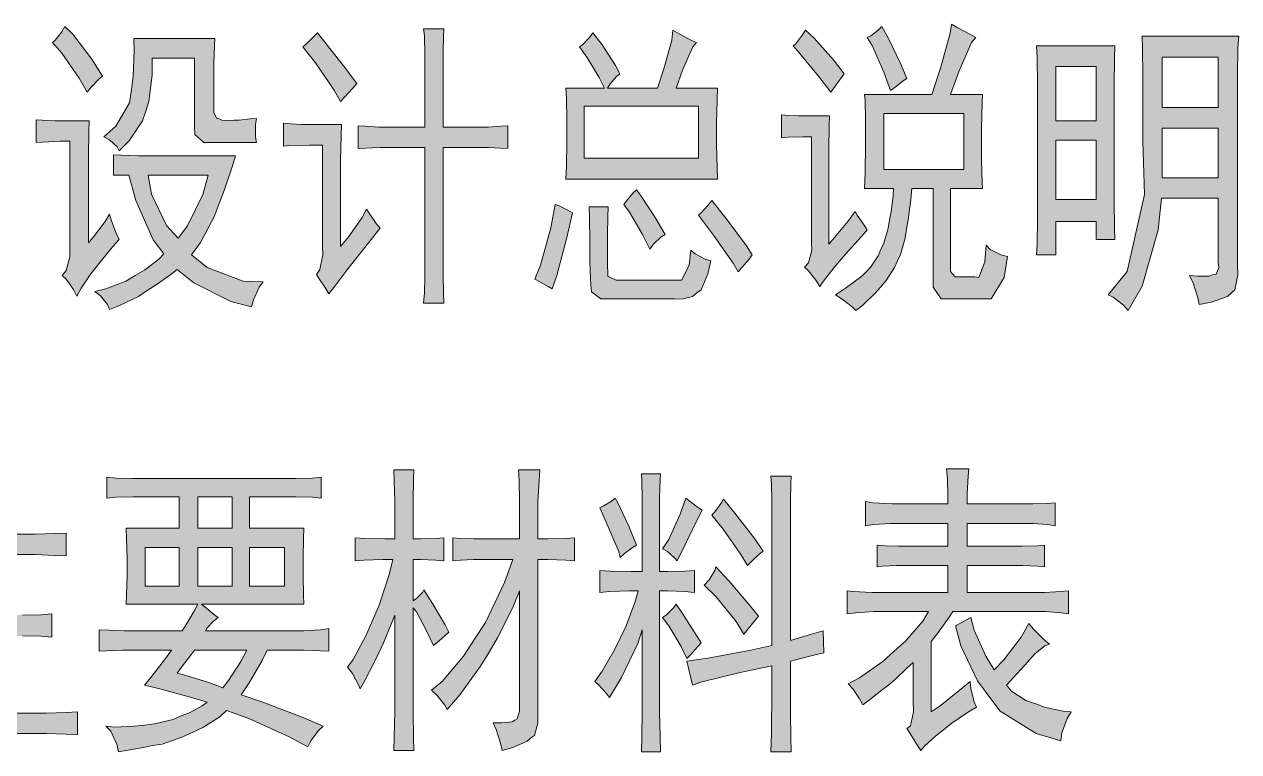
# Model space of a CAD drawing. Header units: millimetres. Extents: x 0 to 586, y 0 to 414.
# Drawn here: x 559.43 to 570.56, y 25.58 to 32.25 of the extents above; entities that cross this region are included whole.
import ezdxf

# ---------------------------------------------------------------- set-up
doc = ezdxf.new("R2010")
doc.units = ezdxf.units.MM

msp = doc.modelspace()

# ---------------------------------------------------------------- hatches: boundary and pattern name
h = msp.add_hatch(color=0)
h.dxf.hatch_style = 2
h.paths.add_polyline_path([(559.798361, 32.22625), (559.872444, 32.155694), (560.045306, 31.926389), (560.144083, 31.771167), (560.108806, 31.742944), (560.03825, 31.672389), (560.002972, 31.626528), (559.928889, 31.753528), (559.770139, 31.982833), (559.685472, 32.081611), (559.710167, 32.102778), (559.770139, 32.176861)])
h = msp.add_hatch(color=0)
h.dxf.hatch_style = 2
h.paths.add_polyline_path([(563.096833, 31.3055), (563.096833, 31.859361), (563.096833, 31.97225), (563.093306, 32.141583), (563.08625, 32.205083), (563.273222, 32.205083), (563.269694, 32.131), (563.266167, 32.004), (563.266167, 31.947556), (563.266167, 31.3055), (563.629528, 31.3055), (563.682444, 31.3055), (563.795333, 31.312556), (563.858833, 31.316083), (563.858833, 31.107944), (563.791806, 31.111472), (563.682444, 31.118528), (563.636583, 31.118528), (563.266167, 31.118528), (563.266167, 30.010806), (563.266167, 29.943778), (563.269694, 29.785028), (563.273222, 29.689778), (563.08625, 29.689778), (563.093306, 29.785028), (563.096833, 29.94025), (563.096833, 30.000222), (563.096833, 31.118528), (562.751111, 31.118528), (562.684083, 31.118528), (562.550028, 31.111472), (562.486528, 31.107944), (562.486528, 31.316083), (562.550028, 31.312556), (562.677028, 31.3055), (562.733472, 31.3055)])
h = msp.add_hatch(color=0)
h.paths.add_polyline_path([(565.587444, 32.081611), (565.555694, 32.039278), (565.460444, 31.827611), (565.400472, 31.661806), (565.781472, 31.661806), (565.777944, 31.555972), (565.770889, 31.344306), (565.770889, 31.238472), (565.770889, 31.139694), (565.777944, 30.935083), (565.781472, 30.82925), (564.391528, 30.82925), (564.395056, 30.945667), (564.398583, 31.164389), (564.398583, 31.263167), (564.398583, 31.369), (564.395056, 31.566556), (564.391528, 31.661806), (564.744306, 31.661806), (564.694917, 31.760583), (564.582028, 31.947556), (564.515, 32.039278), (564.543222, 32.060444), (564.606722, 32.127472), (564.638472, 32.169806), (564.723139, 32.060444), (564.846611, 31.869944), (564.885417, 31.792333), (564.853667, 31.767639), (564.797222, 31.700611), (564.772528, 31.661806), (565.231139, 31.661806), (565.287583, 31.838194), (565.361667, 32.102778), (565.37225, 32.1945), (565.43575, 32.155694), (565.541583, 32.09925)])
h.paths.add_polyline_path([(565.605083, 31.01975), (565.605083, 31.496), (564.557333, 31.496), (564.557333, 31.01975)])
h = msp.add_hatch(color=0)
h.dxf.hatch_style = 2
h.paths.add_polyline_path([(566.585806, 32.1945), (566.666944, 32.120417), (566.843333, 31.922861), (566.942111, 31.792333), (566.928, 31.778222), (566.868028, 31.693556), (566.818639, 31.626528), (566.70575, 31.771167), (566.532889, 31.982833), (566.472917, 32.049861), (566.494083, 32.063972), (566.550528, 32.138056)])
h = msp.add_hatch(color=0)
h.paths.add_polyline_path([(568.148611, 32.127472), (568.109806, 32.081611), (567.996917, 31.820556), (567.915778, 31.605361), (568.208583, 31.605361), (568.205056, 31.52775), (568.201528, 31.301972), (568.201528, 31.150278), (568.201528, 31.002111), (568.205056, 30.7975), (568.208583, 30.741056), (567.915778, 30.741056), (567.915778, 30.031972), (567.915778, 29.982583), (567.958111, 29.933194), (567.996917, 29.933194), (568.138028, 29.933194), (568.176833, 29.926139), (568.22975, 30.070778), (568.243861, 30.222472), (568.279139, 30.183667), (568.377917, 30.134278), (568.437889, 30.120167), (568.409667, 29.926139), (568.289722, 29.732111), (568.201528, 29.732111), (567.908722, 29.732111), (567.831111, 29.732111), (567.757028, 29.837944), (567.757028, 29.943778), (567.757028, 30.741056), (567.563, 30.741056), (567.552417, 30.642278), (567.527722, 30.455306), (567.513611, 30.370639), (567.4995, 30.285972), (567.457167, 30.137806), (567.428944, 30.077833), (567.40425, 30.017861), (567.326639, 29.897917), (567.273722, 29.837944), (567.224333, 29.7815), (567.111444, 29.672139), (567.047944, 29.62275), (567.016194, 29.658028), (566.924472, 29.728583), (566.860972, 29.767389), (566.963278, 29.834417), (567.104389, 29.94025), (567.146722, 29.982583), (567.185528, 30.024917), (567.252556, 30.123694), (567.27725, 30.183667), (567.305472, 30.240111), (567.344278, 30.377694), (567.358389, 30.455306), (567.3725, 30.532917), (567.390139, 30.674028), (567.393667, 30.741056), (567.129083, 30.741056), (567.132611, 30.885694), (567.136139, 31.14675), (567.136139, 31.263167), (567.136139, 31.379583), (567.132611, 31.548917), (567.129083, 31.605361), (567.746444, 31.605361), (567.824056, 31.84525), (567.91225, 32.166278), (567.926361, 32.247417), (567.982806, 32.215667), (568.092167, 32.155694)])
h.paths.add_polyline_path([(568.03925, 30.917444), (568.03925, 31.428972), (567.305472, 31.428972), (567.305472, 30.917444)])
h = msp.add_hatch(color=0)
h.dxf.hatch_style = 2
h.paths.add_polyline_path([(567.287833, 32.22625), (567.347806, 32.116889), (567.464222, 31.877), (567.517139, 31.75), (567.481861, 31.728833), (567.407778, 31.672389), (567.365444, 31.640639), (567.305472, 31.809972), (567.199639, 32.053389), (567.153778, 32.127472), (567.185528, 32.141583), (567.252556, 32.1945)])
h = msp.add_hatch(color=0)
h.dxf.hatch_style = 2
h.paths.add_polyline_path([(561.145972, 31.164389), (561.071889, 31.164389), (560.99075, 31.238472), (560.987222, 31.316083), (560.987222, 31.936972), (560.599167, 31.936972), (560.599167, 31.78175), (560.567417, 31.538333), (560.539194, 31.450139), (560.510972, 31.361944), (560.3875, 31.1785), (560.295778, 31.086778), (560.278139, 31.125583), (560.207583, 31.189083), (560.154667, 31.217306), (560.264028, 31.312556), (560.391028, 31.52775), (560.408667, 31.651222), (560.422778, 31.771167), (560.433361, 32.004), (560.429833, 32.116889), (561.174194, 32.116889), (561.170667, 32.049861), (561.163611, 31.884056), (561.163611, 31.78175), (561.163611, 31.485417), (561.163611, 31.439556), (561.188306, 31.386639), (561.213, 31.379583), (561.237694, 31.369), (561.304722, 31.365472), (561.350583, 31.369), (561.396444, 31.369), (561.495222, 31.379583), (561.555194, 31.383111), (561.544611, 31.330194), (561.544611, 31.217306), (561.555194, 31.164389)])
h = msp.add_hatch(color=0)
h.dxf.hatch_style = 2
h.paths.add_polyline_path([(562.112583, 32.169806), (562.169028, 32.09925), (562.352472, 31.866417), (562.475944, 31.704139), (562.437139, 31.661806), (562.359528, 31.577139), (562.32425, 31.538333), (562.267806, 31.644167), (562.094944, 31.894639), (561.978528, 32.039278), (562.010278, 32.063972), (562.077306, 32.131)])
h = msp.add_hatch(color=0)
h.paths.add_polyline_path([(570.558083, 32.138056), (570.551028, 32.032222), (570.5475, 31.788806), (570.5475, 31.651222), (570.5475, 30.056667), (570.551028, 29.950833), (570.522806, 29.81325), (570.491056, 29.785028), (570.455778, 29.753278), (570.307611, 29.700361), (570.194722, 29.679194), (570.184139, 29.739167), (570.141806, 29.873222), (570.106528, 29.943778), (570.180611, 29.94025), (570.286444, 29.94025), (570.318194, 29.950833), (570.349944, 29.957889), (570.374639, 30.017861), (570.371111, 30.06725), (570.371111, 30.652861), (569.849, 30.652861), (569.820778, 30.363583), (569.672611, 29.848528), (569.545611, 29.62275), (569.503278, 29.672139), (569.408028, 29.746222), (569.362167, 29.767389), (569.535028, 29.982583), (569.693778, 30.688139), (569.679667, 31.174972), (569.679667, 31.640639), (569.679667, 31.771167), (569.676139, 32.021639), (569.672611, 32.138056)])
h.paths.add_polyline_path([(570.371111, 31.485417), (570.371111, 31.947556), (569.856056, 31.947556), (569.856056, 31.485417)])
h.paths.add_polyline_path([(570.371111, 30.839833), (570.371111, 31.294917), (569.856056, 31.294917), (569.856056, 30.839833)])
h = msp.add_hatch(color=0)
h.paths.add_polyline_path([(569.422139, 32.049861), (569.418611, 31.933444), (569.415083, 31.682972), (569.415083, 31.548917), (569.415083, 30.751639), (569.415083, 30.621111), (569.418611, 30.381222), (569.422139, 30.275389), (569.252806, 30.275389), (569.252806, 30.441194), (568.882389, 30.441194), (568.882389, 30.134278), (568.706, 30.134278), (568.709528, 30.226), (568.713056, 30.469417), (568.713056, 30.621111), (568.713056, 31.563028), (568.713056, 31.693556), (568.709528, 31.936972), (568.706, 32.049861)])
h.paths.add_polyline_path([(569.252806, 30.642278), (569.252806, 31.185556), (568.882389, 31.185556), (568.882389, 30.642278)])
h.paths.add_polyline_path([(569.252806, 31.361944), (569.252806, 31.859361), (568.882389, 31.859361), (568.882389, 31.361944)])
h = msp.add_hatch(color=0)
h.dxf.hatch_style = 2
h.paths.add_polyline_path([(566.808056, 31.407806), (566.804528, 31.316083), (566.801, 31.111472), (566.801, 30.995056), (566.801, 30.233056), (566.853917, 30.293028), (566.973861, 30.441194), (567.040889, 30.532917), (567.062056, 30.497639), (567.1185, 30.4165), (567.153778, 30.363583), (567.100861, 30.303611), (566.980917, 30.169556), (566.913889, 30.095472), (566.850389, 30.017861), (566.751611, 29.894389), (566.719861, 29.845), (566.681056, 29.901444), (566.6105, 29.989639), (566.57875, 30.021389), (566.614028, 30.060194), (566.645778, 30.176611), (566.64225, 30.254222), (566.64225, 31.217306), (566.564639, 31.217306), (566.427056, 31.213778), (566.367083, 31.206722), (566.367083, 31.418389), (566.427056, 31.411333), (566.522306, 31.407806), (566.550528, 31.407806)])
h = msp.add_hatch(color=0)
h.dxf.hatch_style = 2
h.paths.add_polyline_path([(560.020611, 31.361944), (560.017083, 31.263167), (560.013556, 31.040917), (560.013556, 30.917444), (560.013556, 30.243639), (560.07, 30.310667), (560.168778, 30.441194), (560.207583, 30.508222), (560.221694, 30.455306), (560.264028, 30.338889), (560.295778, 30.275389), (560.239333, 30.211889), (560.1335, 30.081361), (560.084111, 30.021389), (560.034722, 29.961417), (559.946528, 29.827361), (559.907722, 29.756806), (559.875972, 29.816778), (559.808944, 29.912028), (559.773667, 29.943778), (559.808944, 29.989639), (559.844222, 30.116639), (559.844222, 30.197778), (559.844222, 31.174972), (559.7525, 31.174972), (559.597278, 31.167917), (559.533778, 31.164389), (559.533778, 31.372528), (559.590222, 31.369), (559.710167, 31.361944), (559.773667, 31.361944)])
h = msp.add_hatch(color=0)
h.dxf.hatch_style = 2
h.paths.add_polyline_path([(562.334833, 31.330194), (562.331306, 31.224361), (562.32425, 31.002111), (562.32425, 30.885694), (562.32425, 30.211889), (562.401861, 30.303611), (562.521806, 30.476472), (562.564139, 30.554083), (562.592361, 30.508222), (562.652333, 30.420028), (562.687611, 30.377694), (562.440667, 30.06725), (562.384222, 29.993167), (562.271333, 29.848528), (562.218417, 29.777972), (562.186667, 29.827361), (562.130222, 29.915556), (562.105528, 29.954361), (562.13375, 30.000222), (562.161972, 30.134278), (562.158444, 30.222472), (562.158444, 31.139694), (562.0385, 31.139694), (561.858583, 31.136167), (561.802139, 31.129111), (561.802139, 31.340778), (561.872694, 31.333722), (561.971472, 31.330194), (561.996167, 31.330194)])
h = msp.add_hatch(color=0)
h.paths.add_polyline_path([(560.242861, 31.0515), (560.313417, 31.047972), (560.472167, 31.040917), (560.560361, 31.040917), (561.361167, 31.040917), (561.332944, 30.942139), (561.258861, 30.723417), (561.213, 30.603472), (561.167139, 30.483528), (561.040139, 30.247167), (560.959, 30.134278), (561.103639, 30.017861), (561.431722, 29.894389), (561.615167, 29.887333), (561.579889, 29.837944), (561.526972, 29.721528), (561.509333, 29.658028), (561.318833, 29.707417), (560.980167, 29.87675), (560.828472, 30.000222), (560.7685, 29.954361), (560.634444, 29.859111), (560.553306, 29.806194), (560.472167, 29.753278), (560.299306, 29.668611), (560.207583, 29.633333), (560.189944, 29.679194), (560.122917, 29.760333), (560.073528, 29.799139), (560.172306, 29.823833), (560.35575, 29.894389), (560.443944, 29.943778), (560.528611, 29.993167), (560.659139, 30.095472), (560.705, 30.144861), (560.606222, 30.271861), (560.447472, 30.631694), (560.383972, 30.864528), (560.242861, 30.864528)])
h.paths.add_polyline_path([(560.835528, 30.285972), (560.923722, 30.398861), (561.061306, 30.688139), (561.110694, 30.864528), (560.560361, 30.864528), (560.592111, 30.691667), (560.729694, 30.402389)])
h = msp.add_hatch(color=0)
h.dxf.hatch_style = 2
h.paths.add_polyline_path([(565.160583, 30.187194), (565.093556, 30.32125), (564.973611, 30.525861), (564.920694, 30.596417), (564.948917, 30.631694), (565.005361, 30.698722), (565.037111, 30.730472), (565.075917, 30.681083), (565.209972, 30.476472), (565.301694, 30.32125), (565.262889, 30.300083), (565.192333, 30.233056)])
h = msp.add_hatch(color=0)
h.dxf.hatch_style = 2
h.paths.add_polyline_path([(565.728556, 30.631694), (565.859083, 30.465889), (566.046056, 30.215417), (566.098972, 30.134278), (566.07075, 30.095472), (566.003722, 30.017861), (565.968444, 29.979056), (565.922583, 30.056667), (565.742667, 30.314194), (565.605083, 30.497639), (565.629778, 30.518806), (565.693278, 30.585833)])
h = msp.add_hatch(color=0)
h.dxf.hatch_style = 2
h.paths.add_polyline_path([(564.4515, 30.518806), (564.398583, 30.293028), (564.306861, 29.943778), (564.264528, 29.823833), (564.22925, 29.845), (564.151639, 29.887333), (564.105778, 29.912028), (564.158694, 30.039028), (564.253944, 30.381222), (564.29275, 30.596417), (564.328028, 30.582306), (564.409167, 30.5435)])
h = msp.add_hatch(color=0)
h.dxf.hatch_style = 2
h.paths.add_polyline_path([(564.779583, 30.57525), (564.776056, 30.487056), (564.772528, 30.314194), (564.772528, 30.233056), (564.772528, 30.148389), (564.772528, 30.024917), (564.776056, 29.982583), (564.776056, 29.94025), (564.850139, 29.901444), (564.920694, 29.901444), (565.389889, 29.901444), (565.449861, 29.901444), (565.520417, 30.039028), (565.534528, 30.176611), (565.576861, 30.144861), (565.668583, 30.095472), (565.717972, 30.077833), (565.693278, 29.961417), (565.629778, 29.81325), (565.590972, 29.785028), (565.552167, 29.753278), (565.453389, 29.728583), (565.389889, 29.732111), (564.797222, 29.732111), (564.712556, 29.732111), (564.624361, 29.795611), (564.620833, 29.855583), (564.617306, 29.915556), (564.61025, 30.070778), (564.61025, 30.166028), (564.61025, 30.264806), (564.606722, 30.469417), (564.603194, 30.57525)])
h = msp.add_hatch(color=0)
h.dxf.hatch_style = 2
h.paths.add_polyline_path([(567.891083, 27.851806), (567.891083, 27.922361), (567.887556, 28.084639), (567.8805, 28.172833), (568.085111, 28.172833), (568.078056, 28.105806), (568.067472, 27.943528), (568.067472, 27.851806), (568.607222, 27.851806), (568.670722, 27.851806), (568.804778, 27.855333), (568.875333, 27.862389), (568.875333, 27.650722), (568.804778, 27.661306), (568.67425, 27.671889), (568.617806, 27.671889), (568.067472, 27.671889), (568.067472, 27.46375), (568.501389, 27.46375), (568.571944, 27.46375), (568.709528, 27.467278), (568.776556, 27.474333), (568.776556, 27.27325), (568.716583, 27.280306), (568.579, 27.287361), (568.501389, 27.287361), (568.067472, 27.287361), (568.067472, 27.040417), (568.698944, 27.040417), (568.776556, 27.040417), (568.92825, 27.047472), (568.998806, 27.054528), (568.998806, 26.842861), (568.931778, 26.853444), (568.787139, 26.864028), (568.706, 26.864028), (567.936944, 26.864028), (567.905194, 26.814639), (567.806417, 26.677056), (567.739389, 26.588861), (567.739389, 25.946806), (567.820528, 25.999722), (567.996917, 26.140833), (568.095694, 26.221972), (568.10275, 26.154944), (568.1345, 26.038528), (568.155667, 25.989139), (568.071, 25.93975), (567.919306, 25.833917), (567.852278, 25.781), (567.781722, 25.724556), (567.679417, 25.629306), (567.644139, 25.5905), (567.608861, 25.646944), (567.545361, 25.745722), (567.517139, 25.791583), (567.548889, 25.816278), (567.577111, 25.946806), (567.573583, 26.045583), (567.573583, 26.398361), (567.517139, 26.345444), (567.407778, 26.243139), (567.351333, 26.19375), (567.291361, 26.147889), (567.174944, 26.056167), (567.111444, 26.010306), (567.083222, 26.063222), (567.019722, 26.154944), (566.977389, 26.200806), (567.083222, 26.25725), (567.294889, 26.405417), (567.400722, 26.500667), (567.503028, 26.592389), (567.661778, 26.775833), (567.714694, 26.864028), (567.298417, 26.864028), (567.21375, 26.864028), (567.047944, 26.853444), (566.970333, 26.842861), (566.970333, 27.054528), (567.02325, 27.047472), (567.199639, 27.040417), (567.323111, 27.040417), (567.891083, 27.040417), (567.891083, 27.287361), (567.492444, 27.287361), (567.418361, 27.287361), (567.291361, 27.280306), (567.2455, 27.27325), (567.2455, 27.474333), (567.316056, 27.467278), (567.439528, 27.46375), (567.492444, 27.46375), (567.891083, 27.46375), (567.891083, 27.671889), (567.446583, 27.671889), (567.365444, 27.671889), (567.210222, 27.661306), (567.136139, 27.650722), (567.136139, 27.872972), (567.203167, 27.862389), (567.383083, 27.851806), (567.492444, 27.851806)])
h = msp.add_hatch(color=0)
h.paths.add_polyline_path([(561.848, 28.084639), (561.915028, 28.084639), (562.066722, 28.088167), (562.147861, 28.095222), (562.147861, 27.904722), (562.066722, 27.911778), (561.915028, 27.915306), (561.848, 27.915306), (561.491694, 27.915306), (561.491694, 27.629556), (561.989111, 27.629556), (561.985583, 27.534306), (561.982056, 27.357917), (561.982056, 27.27325), (561.982056, 27.192111), (561.985583, 27.01925), (561.989111, 26.931056), (561.050722, 26.931056), (561.100111, 26.89225), (561.174194, 26.832278), (561.202417, 26.811111), (561.160083, 26.775833), (561.103639, 26.715861), (561.086, 26.687639), (561.918556, 26.687639), (561.989111, 26.687639), (562.140806, 26.698222), (562.218417, 26.708806), (562.218417, 26.500667), (562.140806, 26.504194), (561.985583, 26.51125), (561.9115, 26.51125), (561.653972, 26.51125), (561.608111, 26.416), (561.488167, 26.211389), (561.414083, 26.102028), (561.611639, 26.035), (561.989111, 25.890361), (562.1655, 25.81275), (562.123167, 25.773944), (562.052611, 25.678694), (562.024389, 25.625778), (561.855056, 25.7175), (561.484639, 25.883306), (561.280028, 25.957389), (561.220056, 25.900944), (561.061306, 25.802167), (560.966056, 25.756306), (560.870806, 25.713972), (560.690889, 25.650472), (560.602694, 25.636361), (560.518028, 25.618722), (560.359278, 25.5905), (560.288722, 25.579917), (560.274611, 25.650472), (560.218167, 25.766889), (560.172306, 25.81275), (560.256972, 25.805694), (560.433361, 25.81275), (560.528611, 25.823333), (560.620333, 25.833917), (560.789667, 25.87625), (560.86375, 25.908), (560.941361, 25.936222), (561.057778, 25.999722), (561.103639, 26.035), (560.959, 26.077333), (560.669722, 26.154944), (560.528611, 26.190222), (560.595639, 26.271361), (560.719111, 26.433639), (560.775556, 26.51125), (560.405139, 26.51125), (560.327528, 26.51125), (560.182889, 26.504194), (560.112333, 26.500667), (560.112333, 26.698222), (560.200528, 26.694694), (560.345167, 26.687639), (560.405139, 26.687639), (560.874333, 26.687639), (560.916667, 26.754667), (560.987222, 26.874611), (561.015444, 26.931056), (560.359278, 26.931056), (560.362806, 27.01925), (560.369861, 27.192111), (560.369861, 27.27325), (560.369861, 27.357917), (560.362806, 27.534306), (560.359278, 27.629556), (560.846111, 27.629556), (560.846111, 27.915306), (560.500389, 27.915306), (560.426306, 27.915306), (560.267556, 27.911778), (560.182889, 27.904722), (560.182889, 28.095222), (560.267556, 28.088167), (560.422778, 28.084639), (560.493333, 28.084639)])
h.paths.add_polyline_path([(560.828472, 26.299583), (560.899028, 26.281944), (561.107167, 26.218444), (561.24475, 26.165528), (561.297667, 26.232556), (561.410556, 26.405417), (561.467, 26.51125), (560.987222, 26.51125), (560.948417, 26.461861), (560.867278, 26.356028)])
h.paths.add_polyline_path([(561.332944, 27.096861), (561.332944, 27.453167), (561.015444, 27.453167), (561.015444, 27.096861)])
h.paths.add_polyline_path([(561.812722, 27.096861), (561.812722, 27.453167), (561.491694, 27.453167), (561.491694, 27.096861)])
h.paths.add_polyline_path([(560.846111, 27.096861), (560.846111, 27.453167), (560.535667, 27.453167), (560.535667, 27.096861)])
h.paths.add_polyline_path([(561.332944, 27.629556), (561.332944, 27.915306), (561.015444, 27.915306), (561.015444, 27.629556)])
h = msp.add_hatch(color=0)
h.dxf.hatch_style = 2
h.paths.add_polyline_path([(563.089778, 27.065111), (563.167389, 26.938111), (563.283806, 26.744083), (563.319083, 26.677056), (563.280278, 26.641778), (563.209722, 26.581806), (563.177972, 26.553583), (563.114472, 26.687639), (563.02275, 26.8605), (562.991, 26.899306), (562.991, 26.056167), (562.991, 25.93975), (562.994528, 25.706917), (562.998056, 25.5905), (562.814611, 25.5905), (562.818139, 25.713972), (562.821667, 25.946806), (562.821667, 26.056167), (562.821667, 26.832278), (562.789917, 26.747611), (562.719361, 26.578278), (562.677028, 26.486556), (562.634694, 26.398361), (562.5465, 26.232556), (562.504167, 26.154944), (562.490056, 26.19375), (562.433611, 26.296056), (562.38775, 26.356028), (562.440667, 26.426583), (562.557083, 26.641778), (562.617056, 26.782889), (562.680556, 26.924), (562.772278, 27.202694), (562.804028, 27.340278), (562.712306, 27.340278), (562.539444, 27.33675), (562.458306, 27.329694), (562.458306, 27.541361), (562.5465, 27.534306), (562.729944, 27.530778), (562.821667, 27.530778), (562.821667, 27.795361), (562.821667, 27.8765), (562.818139, 28.059944), (562.814611, 28.16225), (562.998056, 28.16225), (562.994528, 28.070528), (562.991, 27.890611), (562.991, 27.795361), (562.991, 27.530778), (563.058028, 27.530778), (563.199139, 27.534306), (563.273222, 27.541361), (563.273222, 27.329694), (563.199139, 27.33675), (563.058028, 27.340278), (562.991, 27.340278), (562.991, 26.962806), (563.026278, 26.991028), (563.075667, 27.040417)])
h = msp.add_hatch(color=0)
h.dxf.hatch_style = 2
h.paths.add_polyline_path([(563.964667, 27.530778), (563.964667, 27.774194), (563.964667, 27.872972), (563.961139, 28.067), (563.957611, 28.16225), (564.151639, 28.16225), (564.144583, 28.067), (564.134, 27.865917), (564.134, 27.763611), (564.134, 27.530778), (564.222194, 27.530778), (564.391528, 27.534306), (564.469139, 27.541361), (564.469139, 27.329694), (564.391528, 27.33675), (564.222194, 27.340278), (564.134, 27.340278), (564.134, 25.922111), (564.134, 25.840972), (564.10225, 25.728083), (564.066972, 25.703389), (564.035222, 25.675167), (563.904694, 25.618722), (563.805917, 25.5905), (563.791806, 25.657528), (563.753, 25.784528), (563.724778, 25.8445), (563.802389, 25.8445), (563.897639, 25.855083), (563.922333, 25.869194), (563.9435, 25.879778), (563.964667, 25.950333), (563.964667, 26.010306), (563.964667, 27.054528), (563.904694, 26.902833), (563.763583, 26.624139), (563.685972, 26.493611), (563.608361, 26.363083), (563.417861, 26.102028), (563.301444, 25.967972), (563.280278, 26.006778), (563.209722, 26.094972), (563.160333, 26.144361), (563.255583, 26.221972), (563.453139, 26.454806), (563.551917, 26.610028), (563.654222, 26.76525), (563.827083, 27.132139), (563.904694, 27.340278), (563.601306, 27.340278), (563.548389, 27.340278), (563.424917, 27.33675), (563.354361, 27.329694), (563.354361, 27.541361), (563.424917, 27.534306), (563.548389, 27.530778), (563.601306, 27.530778)])
h = msp.add_hatch(color=0)
h.dxf.hatch_style = 2
h.paths.add_polyline_path([(565.090028, 27.816528), (565.090028, 27.904722), (565.0865, 28.059944), (565.082972, 28.126972), (565.259361, 28.126972), (565.255833, 28.070528), (565.248778, 27.911778), (565.248778, 27.805944), (565.248778, 27.230917), (565.322861, 27.230917), (565.481611, 27.234444), (565.569806, 27.2415), (565.569806, 27.040417), (565.481611, 27.047472), (565.322861, 27.054528), (565.248778, 27.054528), (565.248778, 26.035), (565.248778, 25.946806), (565.255833, 25.7175), (565.259361, 25.579917), (565.082972, 25.579917), (565.0865, 25.7175), (565.090028, 25.946806), (565.090028, 26.035), (565.090028, 26.698222), (565.051222, 26.571222), (564.899528, 26.260778), (564.790167, 26.077333), (564.758417, 26.116139), (564.691389, 26.190222), (564.656111, 26.221972), (564.723139, 26.317222), (564.839556, 26.518306), (564.892472, 26.627667), (564.941861, 26.7335), (565.023, 26.948694), (565.05475, 27.054528), (564.970083, 27.054528), (564.793694, 27.047472), (564.701972, 27.040417), (564.701972, 27.2415), (564.793694, 27.234444), (564.987722, 27.230917), (565.090028, 27.230917)])
h = msp.add_hatch(color=0)
h.dxf.hatch_style = 2
h.paths.add_polyline_path([(566.278889, 27.784778), (566.278889, 27.8765), (566.275361, 28.038778), (566.268306, 28.105806), (566.455278, 28.105806), (566.45175, 28.038778), (566.448222, 27.8765), (566.448222, 27.784778), (566.448222, 26.599444), (566.490556, 26.610028), (566.64225, 26.655889), (566.748083, 26.687639), (566.755139, 26.486556), (566.663417, 26.465389), (566.508194, 26.426583), (566.448222, 26.408944), (566.448222, 26.010306), (566.448222, 25.929167), (566.45175, 25.713972), (566.455278, 25.579917), (566.268306, 25.579917), (566.275361, 25.752778), (566.278889, 26.144361), (566.278889, 26.366611), (565.989611, 26.306639), (565.62625, 26.218444), (565.552167, 26.190222), (565.49925, 26.408944), (565.693278, 26.437167), (566.084861, 26.51125), (566.278889, 26.553583)])
h = msp.add_hatch(color=0)
h.dxf.hatch_style = 2
h.paths.add_polyline_path([(564.843083, 27.904722), (564.867778, 27.862389), (564.966556, 27.647194), (565.037111, 27.474333), (565.001833, 27.453167), (564.92775, 27.396722), (564.888944, 27.361444), (564.874833, 27.414361), (564.779583, 27.640139), (564.701972, 27.816528), (564.73725, 27.834167), (564.807806, 27.8765)])
h = msp.add_hatch(color=0)
h.dxf.hatch_style = 2
h.paths.add_polyline_path([(565.640361, 27.795361), (565.608611, 27.735389), (565.495722, 27.502556), (565.411056, 27.329694), (565.386361, 27.357917), (565.322861, 27.414361), (565.277, 27.439056), (565.333444, 27.523722), (565.439278, 27.756556), (565.488667, 27.904722), (565.531, 27.872972), (565.605083, 27.816528)])
h = msp.add_hatch(color=0)
h.dxf.hatch_style = 2
h.paths.add_polyline_path([(565.834389, 27.894139), (565.940222, 27.767139), (566.123667, 27.530778), (566.19775, 27.417889), (566.162472, 27.389667), (566.091917, 27.322639), (566.056639, 27.287361), (565.993139, 27.386139), (565.830861, 27.618972), (565.728556, 27.7495), (565.767361, 27.795361), (565.820278, 27.865917)])
h = msp.add_hatch(color=0)
h.dxf.hatch_style = 2
h.paths.add_polyline_path([(559.456167, 27.573111), (559.526722, 27.573111), (559.703111, 27.580167), (559.808944, 27.583694), (559.808944, 27.375556), (559.703111, 27.379083), (559.526722, 27.386139), (559.456167, 27.386139), (558.986972, 27.386139), (558.986972, 26.832278), (559.33975, 26.832278), (559.410306, 26.832278), (559.579639, 26.835806), (559.678417, 26.842861), (559.678417, 26.631194), (559.579639, 26.63825), (559.410306, 26.641778), (559.33975, 26.641778), (558.986972, 26.641778), (558.986972, 25.932694), (559.544361, 25.932694), (559.6255, 25.932694), (559.808944, 25.93975), (559.914778, 25.946806), (559.914778, 25.735139), (559.808944, 25.742194), (559.6255, 25.745722), (559.544361, 25.745722), (557.896889, 25.745722), (557.896889, 25.957389), (558.002722, 25.946806), (558.193222, 25.932694), (558.277889, 25.932694), (558.8, 25.932694), (558.8, 26.641778), (558.454278, 26.641778), (558.383722, 26.641778), (558.214389, 26.63825), (558.119139, 26.631194), (558.119139, 26.842861), (558.224972, 26.835806), (558.390778, 26.832278), (558.454278, 26.832278), (558.8, 26.832278), (558.8, 27.386139), (558.3555, 27.386139), (558.263778, 27.386139), (558.080333, 27.379083), (557.992139, 27.375556), (557.992139, 27.583694), (558.090917, 27.580167), (558.277889, 27.573111), (558.366083, 27.573111)])
h = msp.add_hatch(color=0)
h.dxf.hatch_style = 2
h.paths.add_polyline_path([(565.763833, 27.27325), (565.883778, 27.14625), (566.077806, 26.920472), (566.155417, 26.821694), (566.021361, 26.655889), (565.950806, 26.772306), (565.767361, 26.998083), (565.658, 27.107444), (565.703861, 27.156833), (565.756778, 27.2415)])
h = msp.add_hatch(color=0)
h.dxf.hatch_style = 2
h.paths.add_polyline_path([(565.400472, 26.931056), (565.460444, 26.846389), (565.573333, 26.67), (565.629778, 26.578278), (565.601556, 26.543), (565.534528, 26.472444), (565.49925, 26.433639), (565.446333, 26.543), (565.333444, 26.7335), (565.277, 26.811111), (565.312278, 26.835806), (565.375778, 26.899306)])
h = msp.add_hatch(color=0)
h.dxf.hatch_style = 2
h.paths.add_polyline_path([(568.10275, 26.811111), (568.1345, 26.694694), (568.240333, 26.454806), (568.317944, 26.331333), (568.406139, 26.423056), (568.564889, 26.631194), (568.635444, 26.754667), (568.67425, 26.705278), (568.7695, 26.610028), (568.822417, 26.564167), (568.780083, 26.550056), (568.691889, 26.4795), (568.6425, 26.426583), (568.596639, 26.373667), (568.490806, 26.25725), (568.430833, 26.190222), (568.476694, 26.133778), (568.607222, 26.049111), (568.698944, 26.017361), (568.787139, 25.985611), (568.949417, 25.950333), (569.0235, 25.946806), (568.984694, 25.883306), (568.935306, 25.752778), (568.92825, 25.678694), (568.702472, 25.745722), (568.370861, 25.950333), (568.268556, 26.087917), (568.162722, 26.229028), (568.011028, 26.550056), (567.961639, 26.7335)])

# ---------------------------------------------------------------- linework, layer by layer
at = {"color": 0, "lineweight": 0}
for points in [[(559.798361, 32.22625), (559.872444, 32.155694), (560.045306, 31.926389), (560.144083, 31.771167), (560.108806, 31.742944), (560.03825, 31.672389), (560.002972, 31.626528), (559.928889, 31.753528), (559.770139, 31.982833), (559.685472, 32.081611), (559.710167, 32.102778), (559.770139, 32.176861)], [(563.096833, 31.3055), (563.096833, 31.859361), (563.096833, 31.97225), (563.093306, 32.141583), (563.08625, 32.205083), (563.273222, 32.205083), (563.269694, 32.131), (563.266167, 32.004), (563.266167, 31.947556), (563.266167, 31.3055), (563.629528, 31.3055), (563.682444, 31.3055), (563.795333, 31.312556), (563.858833, 31.316083), (563.858833, 31.107944), (563.791806, 31.111472), (563.682444, 31.118528), (563.636583, 31.118528), (563.266167, 31.118528), (563.266167, 30.010806), (563.266167, 29.943778), (563.269694, 29.785028), (563.273222, 29.689778), (563.08625, 29.689778), (563.093306, 29.785028), (563.096833, 29.94025), (563.096833, 30.000222), (563.096833, 31.118528), (562.751111, 31.118528), (562.684083, 31.118528), (562.550028, 31.111472), (562.486528, 31.107944), (562.486528, 31.316083), (562.550028, 31.312556), (562.677028, 31.3055), (562.733472, 31.3055)], [(565.587444, 32.081611), (565.555694, 32.039278), (565.460444, 31.827611), (565.400472, 31.661806), (565.781472, 31.661806), (565.777944, 31.555972), (565.770889, 31.344306), (565.770889, 31.238472), (565.770889, 31.139694), (565.777944, 30.935083), (565.781472, 30.82925), (564.391528, 30.82925), (564.395056, 30.945667), (564.398583, 31.164389), (564.398583, 31.263167), (564.398583, 31.369), (564.395056, 31.566556), (564.391528, 31.661806), (564.744306, 31.661806), (564.694917, 31.760583), (564.582028, 31.947556), (564.515, 32.039278), (564.543222, 32.060444), (564.606722, 32.127472), (564.638472, 32.169806), (564.723139, 32.060444), (564.846611, 31.869944), (564.885417, 31.792333), (564.853667, 31.767639), (564.797222, 31.700611), (564.772528, 31.661806), (565.231139, 31.661806), (565.287583, 31.838194), (565.361667, 32.102778), (565.37225, 32.1945), (565.43575, 32.155694), (565.541583, 32.09925)], [(566.585806, 32.1945), (566.666944, 32.120417), (566.843333, 31.922861), (566.942111, 31.792333), (566.928, 31.778222), (566.868028, 31.693556), (566.818639, 31.626528), (566.70575, 31.771167), (566.532889, 31.982833), (566.472917, 32.049861), (566.494083, 32.063972), (566.550528, 32.138056)], [(568.148611, 32.127472), (568.109806, 32.081611), (567.996917, 31.820556), (567.915778, 31.605361), (568.208583, 31.605361), (568.205056, 31.52775), (568.201528, 31.301972), (568.201528, 31.150278), (568.201528, 31.002111), (568.205056, 30.7975), (568.208583, 30.741056), (567.915778, 30.741056), (567.915778, 30.031972), (567.915778, 29.982583), (567.958111, 29.933194), (567.996917, 29.933194), (568.138028, 29.933194), (568.176833, 29.926139), (568.22975, 30.070778), (568.243861, 30.222472), (568.279139, 30.183667), (568.377917, 30.134278), (568.437889, 30.120167), (568.409667, 29.926139), (568.289722, 29.732111), (568.201528, 29.732111), (567.908722, 29.732111), (567.831111, 29.732111), (567.757028, 29.837944), (567.757028, 29.943778), (567.757028, 30.741056), (567.563, 30.741056), (567.552417, 30.642278), (567.527722, 30.455306), (567.513611, 30.370639), (567.4995, 30.285972), (567.457167, 30.137806), (567.428944, 30.077833), (567.40425, 30.017861), (567.326639, 29.897917), (567.273722, 29.837944), (567.224333, 29.7815), (567.111444, 29.672139), (567.047944, 29.62275), (567.016194, 29.658028), (566.924472, 29.728583), (566.860972, 29.767389), (566.963278, 29.834417), (567.104389, 29.94025), (567.146722, 29.982583), (567.185528, 30.024917), (567.252556, 30.123694), (567.27725, 30.183667), (567.305472, 30.240111), (567.344278, 30.377694), (567.358389, 30.455306), (567.3725, 30.532917), (567.390139, 30.674028), (567.393667, 30.741056), (567.129083, 30.741056), (567.132611, 30.885694), (567.136139, 31.14675), (567.136139, 31.263167), (567.136139, 31.379583), (567.132611, 31.548917), (567.129083, 31.605361), (567.746444, 31.605361), (567.824056, 31.84525), (567.91225, 32.166278), (567.926361, 32.247417), (567.982806, 32.215667), (568.092167, 32.155694)], [(567.287833, 32.22625), (567.347806, 32.116889), (567.464222, 31.877), (567.517139, 31.75), (567.481861, 31.728833), (567.407778, 31.672389), (567.365444, 31.640639), (567.305472, 31.809972), (567.199639, 32.053389), (567.153778, 32.127472), (567.185528, 32.141583), (567.252556, 32.1945)], [(561.145972, 31.164389), (561.071889, 31.164389), (560.99075, 31.238472), (560.987222, 31.316083), (560.987222, 31.936972), (560.599167, 31.936972), (560.599167, 31.78175), (560.567417, 31.538333), (560.539194, 31.450139), (560.510972, 31.361944), (560.3875, 31.1785), (560.295778, 31.086778), (560.278139, 31.125583), (560.207583, 31.189083), (560.154667, 31.217306), (560.264028, 31.312556), (560.391028, 31.52775), (560.408667, 31.651222), (560.422778, 31.771167), (560.433361, 32.004), (560.429833, 32.116889), (561.174194, 32.116889), (561.170667, 32.049861), (561.163611, 31.884056), (561.163611, 31.78175), (561.163611, 31.485417), (561.163611, 31.439556), (561.188306, 31.386639), (561.213, 31.379583), (561.237694, 31.369), (561.304722, 31.365472), (561.350583, 31.369), (561.396444, 31.369), (561.495222, 31.379583), (561.555194, 31.383111), (561.544611, 31.330194), (561.544611, 31.217306), (561.555194, 31.164389)], [(562.112583, 32.169806), (562.169028, 32.09925), (562.352472, 31.866417), (562.475944, 31.704139), (562.437139, 31.661806), (562.359528, 31.577139), (562.32425, 31.538333), (562.267806, 31.644167), (562.094944, 31.894639), (561.978528, 32.039278), (562.010278, 32.063972), (562.077306, 32.131)], [(570.558083, 32.138056), (570.551028, 32.032222), (570.5475, 31.788806), (570.5475, 31.651222), (570.5475, 30.056667), (570.551028, 29.950833), (570.522806, 29.81325), (570.491056, 29.785028), (570.455778, 29.753278), (570.307611, 29.700361), (570.194722, 29.679194), (570.184139, 29.739167), (570.141806, 29.873222), (570.106528, 29.943778), (570.180611, 29.94025), (570.286444, 29.94025), (570.318194, 29.950833), (570.349944, 29.957889), (570.374639, 30.017861), (570.371111, 30.06725), (570.371111, 30.652861), (569.849, 30.652861), (569.820778, 30.363583), (569.672611, 29.848528), (569.545611, 29.62275), (569.503278, 29.672139), (569.408028, 29.746222), (569.362167, 29.767389), (569.535028, 29.982583), (569.693778, 30.688139), (569.679667, 31.174972), (569.679667, 31.640639), (569.679667, 31.771167), (569.676139, 32.021639), (569.672611, 32.138056)], [(569.422139, 32.049861), (569.418611, 31.933444), (569.415083, 31.682972), (569.415083, 31.548917), (569.415083, 30.751639), (569.415083, 30.621111), (569.418611, 30.381222), (569.422139, 30.275389), (569.252806, 30.275389), (569.252806, 30.441194), (568.882389, 30.441194), (568.882389, 30.134278), (568.706, 30.134278), (568.709528, 30.226), (568.713056, 30.469417), (568.713056, 30.621111), (568.713056, 31.563028), (568.713056, 31.693556), (568.709528, 31.936972), (568.706, 32.049861)], [(569.252806, 31.361944), (569.252806, 31.859361), (568.882389, 31.859361), (568.882389, 31.361944)], [(570.371111, 31.485417), (570.371111, 31.947556), (569.856056, 31.947556), (569.856056, 31.485417)], [(565.605083, 31.01975), (565.605083, 31.496), (564.557333, 31.496), (564.557333, 31.01975)], [(566.808056, 31.407806), (566.804528, 31.316083), (566.801, 31.111472), (566.801, 30.995056), (566.801, 30.233056), (566.853917, 30.293028), (566.973861, 30.441194), (567.040889, 30.532917), (567.062056, 30.497639), (567.1185, 30.4165), (567.153778, 30.363583), (567.100861, 30.303611), (566.980917, 30.169556), (566.913889, 30.095472), (566.850389, 30.017861), (566.751611, 29.894389), (566.719861, 29.845), (566.681056, 29.901444), (566.6105, 29.989639), (566.57875, 30.021389), (566.614028, 30.060194), (566.645778, 30.176611), (566.64225, 30.254222), (566.64225, 31.217306), (566.564639, 31.217306), (566.427056, 31.213778), (566.367083, 31.206722), (566.367083, 31.418389), (566.427056, 31.411333), (566.522306, 31.407806), (566.550528, 31.407806)], [(568.03925, 30.917444), (568.03925, 31.428972), (567.305472, 31.428972), (567.305472, 30.917444)], [(560.020611, 31.361944), (560.017083, 31.263167), (560.013556, 31.040917), (560.013556, 30.917444), (560.013556, 30.243639), (560.07, 30.310667), (560.168778, 30.441194), (560.207583, 30.508222), (560.221694, 30.455306), (560.264028, 30.338889), (560.295778, 30.275389), (560.239333, 30.211889), (560.1335, 30.081361), (560.084111, 30.021389), (560.034722, 29.961417), (559.946528, 29.827361), (559.907722, 29.756806), (559.875972, 29.816778), (559.808944, 29.912028), (559.773667, 29.943778), (559.808944, 29.989639), (559.844222, 30.116639), (559.844222, 30.197778), (559.844222, 31.174972), (559.7525, 31.174972), (559.597278, 31.167917), (559.533778, 31.164389), (559.533778, 31.372528), (559.590222, 31.369), (559.710167, 31.361944), (559.773667, 31.361944)], [(562.334833, 31.330194), (562.331306, 31.224361), (562.32425, 31.002111), (562.32425, 30.885694), (562.32425, 30.211889), (562.401861, 30.303611), (562.521806, 30.476472), (562.564139, 30.554083), (562.592361, 30.508222), (562.652333, 30.420028), (562.687611, 30.377694), (562.440667, 30.06725), (562.384222, 29.993167), (562.271333, 29.848528), (562.218417, 29.777972), (562.186667, 29.827361), (562.130222, 29.915556), (562.105528, 29.954361), (562.13375, 30.000222), (562.161972, 30.134278), (562.158444, 30.222472), (562.158444, 31.139694), (562.0385, 31.139694), (561.858583, 31.136167), (561.802139, 31.129111), (561.802139, 31.340778), (561.872694, 31.333722), (561.971472, 31.330194), (561.996167, 31.330194)], [(570.371111, 30.839833), (570.371111, 31.294917), (569.856056, 31.294917), (569.856056, 30.839833)], [(569.252806, 30.642278), (569.252806, 31.185556), (568.882389, 31.185556), (568.882389, 30.642278)], [(560.242861, 31.0515), (560.313417, 31.047972), (560.472167, 31.040917), (560.560361, 31.040917), (561.361167, 31.040917), (561.332944, 30.942139), (561.258861, 30.723417), (561.213, 30.603472), (561.167139, 30.483528), (561.040139, 30.247167), (560.959, 30.134278), (561.103639, 30.017861), (561.431722, 29.894389), (561.615167, 29.887333), (561.579889, 29.837944), (561.526972, 29.721528), (561.509333, 29.658028), (561.318833, 29.707417), (560.980167, 29.87675), (560.828472, 30.000222), (560.7685, 29.954361), (560.634444, 29.859111), (560.553306, 29.806194), (560.472167, 29.753278), (560.299306, 29.668611), (560.207583, 29.633333), (560.189944, 29.679194), (560.122917, 29.760333), (560.073528, 29.799139), (560.172306, 29.823833), (560.35575, 29.894389), (560.443944, 29.943778), (560.528611, 29.993167), (560.659139, 30.095472), (560.705, 30.144861), (560.606222, 30.271861), (560.447472, 30.631694), (560.383972, 30.864528), (560.242861, 30.864528)], [(560.835528, 30.285972), (560.923722, 30.398861), (561.061306, 30.688139), (561.110694, 30.864528), (560.560361, 30.864528), (560.592111, 30.691667), (560.729694, 30.402389)], [(565.160583, 30.187194), (565.093556, 30.32125), (564.973611, 30.525861), (564.920694, 30.596417), (564.948917, 30.631694), (565.005361, 30.698722), (565.037111, 30.730472), (565.075917, 30.681083), (565.209972, 30.476472), (565.301694, 30.32125), (565.262889, 30.300083), (565.192333, 30.233056)], [(565.728556, 30.631694), (565.859083, 30.465889), (566.046056, 30.215417), (566.098972, 30.134278), (566.07075, 30.095472), (566.003722, 30.017861), (565.968444, 29.979056), (565.922583, 30.056667), (565.742667, 30.314194), (565.605083, 30.497639), (565.629778, 30.518806), (565.693278, 30.585833)], [(564.4515, 30.518806), (564.398583, 30.293028), (564.306861, 29.943778), (564.264528, 29.823833), (564.22925, 29.845), (564.151639, 29.887333), (564.105778, 29.912028), (564.158694, 30.039028), (564.253944, 30.381222), (564.29275, 30.596417), (564.328028, 30.582306), (564.409167, 30.5435)], [(564.779583, 30.57525), (564.776056, 30.487056), (564.772528, 30.314194), (564.772528, 30.233056), (564.772528, 30.148389), (564.772528, 30.024917), (564.776056, 29.982583), (564.776056, 29.94025), (564.850139, 29.901444), (564.920694, 29.901444), (565.389889, 29.901444), (565.449861, 29.901444), (565.520417, 30.039028), (565.534528, 30.176611), (565.576861, 30.144861), (565.668583, 30.095472), (565.717972, 30.077833), (565.693278, 29.961417), (565.629778, 29.81325), (565.590972, 29.785028), (565.552167, 29.753278), (565.453389, 29.728583), (565.389889, 29.732111), (564.797222, 29.732111), (564.712556, 29.732111), (564.624361, 29.795611), (564.620833, 29.855583), (564.617306, 29.915556), (564.61025, 30.070778), (564.61025, 30.166028), (564.61025, 30.264806), (564.606722, 30.469417), (564.603194, 30.57525)], [(567.891083, 27.851806), (567.891083, 27.922361), (567.887556, 28.084639), (567.8805, 28.172833), (568.085111, 28.172833), (568.078056, 28.105806), (568.067472, 27.943528), (568.067472, 27.851806), (568.607222, 27.851806), (568.670722, 27.851806), (568.804778, 27.855333), (568.875333, 27.862389), (568.875333, 27.650722), (568.804778, 27.661306), (568.67425, 27.671889), (568.617806, 27.671889), (568.067472, 27.671889), (568.067472, 27.46375), (568.501389, 27.46375), (568.571944, 27.46375), (568.709528, 27.467278), (568.776556, 27.474333), (568.776556, 27.27325), (568.716583, 27.280306), (568.579, 27.287361), (568.501389, 27.287361), (568.067472, 27.287361), (568.067472, 27.040417), (568.698944, 27.040417), (568.776556, 27.040417), (568.92825, 27.047472), (568.998806, 27.054528), (568.998806, 26.842861), (568.931778, 26.853444), (568.787139, 26.864028), (568.706, 26.864028), (567.936944, 26.864028), (567.905194, 26.814639), (567.806417, 26.677056), (567.739389, 26.588861), (567.739389, 25.946806), (567.820528, 25.999722), (567.996917, 26.140833), (568.095694, 26.221972), (568.10275, 26.154944), (568.1345, 26.038528), (568.155667, 25.989139), (568.071, 25.93975), (567.919306, 25.833917), (567.852278, 25.781), (567.781722, 25.724556), (567.679417, 25.629306), (567.644139, 25.5905), (567.608861, 25.646944), (567.545361, 25.745722), (567.517139, 25.791583), (567.548889, 25.816278), (567.577111, 25.946806), (567.573583, 26.045583), (567.573583, 26.398361), (567.517139, 26.345444), (567.407778, 26.243139), (567.351333, 26.19375), (567.291361, 26.147889), (567.174944, 26.056167), (567.111444, 26.010306), (567.083222, 26.063222), (567.019722, 26.154944), (566.977389, 26.200806), (567.083222, 26.25725), (567.294889, 26.405417), (567.400722, 26.500667), (567.503028, 26.592389), (567.661778, 26.775833), (567.714694, 26.864028), (567.298417, 26.864028), (567.21375, 26.864028), (567.047944, 26.853444), (566.970333, 26.842861), (566.970333, 27.054528), (567.02325, 27.047472), (567.199639, 27.040417), (567.323111, 27.040417), (567.891083, 27.040417), (567.891083, 27.287361), (567.492444, 27.287361), (567.418361, 27.287361), (567.291361, 27.280306), (567.2455, 27.27325), (567.2455, 27.474333), (567.316056, 27.467278), (567.439528, 27.46375), (567.492444, 27.46375), (567.891083, 27.46375), (567.891083, 27.671889), (567.446583, 27.671889), (567.365444, 27.671889), (567.210222, 27.661306), (567.136139, 27.650722), (567.136139, 27.872972), (567.203167, 27.862389), (567.383083, 27.851806), (567.492444, 27.851806)], [(561.848, 28.084639), (561.915028, 28.084639), (562.066722, 28.088167), (562.147861, 28.095222), (562.147861, 27.904722), (562.066722, 27.911778), (561.915028, 27.915306), (561.848, 27.915306), (561.491694, 27.915306), (561.491694, 27.629556), (561.989111, 27.629556), (561.985583, 27.534306), (561.982056, 27.357917), (561.982056, 27.27325), (561.982056, 27.192111), (561.985583, 27.01925), (561.989111, 26.931056), (561.050722, 26.931056), (561.100111, 26.89225), (561.174194, 26.832278), (561.202417, 26.811111), (561.160083, 26.775833), (561.103639, 26.715861), (561.086, 26.687639), (561.918556, 26.687639), (561.989111, 26.687639), (562.140806, 26.698222), (562.218417, 26.708806), (562.218417, 26.500667), (562.140806, 26.504194), (561.985583, 26.51125), (561.9115, 26.51125), (561.653972, 26.51125), (561.608111, 26.416), (561.488167, 26.211389), (561.414083, 26.102028), (561.611639, 26.035), (561.989111, 25.890361), (562.1655, 25.81275), (562.123167, 25.773944), (562.052611, 25.678694), (562.024389, 25.625778), (561.855056, 25.7175), (561.484639, 25.883306), (561.280028, 25.957389), (561.220056, 25.900944), (561.061306, 25.802167), (560.966056, 25.756306), (560.870806, 25.713972), (560.690889, 25.650472), (560.602694, 25.636361), (560.518028, 25.618722), (560.359278, 25.5905), (560.288722, 25.579917), (560.274611, 25.650472), (560.218167, 25.766889), (560.172306, 25.81275), (560.256972, 25.805694), (560.433361, 25.81275), (560.528611, 25.823333), (560.620333, 25.833917), (560.789667, 25.87625), (560.86375, 25.908), (560.941361, 25.936222), (561.057778, 25.999722), (561.103639, 26.035), (560.959, 26.077333), (560.669722, 26.154944), (560.528611, 26.190222), (560.595639, 26.271361), (560.719111, 26.433639), (560.775556, 26.51125), (560.405139, 26.51125), (560.327528, 26.51125), (560.182889, 26.504194), (560.112333, 26.500667), (560.112333, 26.698222), (560.200528, 26.694694), (560.345167, 26.687639), (560.405139, 26.687639), (560.874333, 26.687639), (560.916667, 26.754667), (560.987222, 26.874611), (561.015444, 26.931056), (560.359278, 26.931056), (560.362806, 27.01925), (560.369861, 27.192111), (560.369861, 27.27325), (560.369861, 27.357917), (560.362806, 27.534306), (560.359278, 27.629556), (560.846111, 27.629556), (560.846111, 27.915306), (560.500389, 27.915306), (560.426306, 27.915306), (560.267556, 27.911778), (560.182889, 27.904722), (560.182889, 28.095222), (560.267556, 28.088167), (560.422778, 28.084639), (560.493333, 28.084639)], [(563.089778, 27.065111), (563.167389, 26.938111), (563.283806, 26.744083), (563.319083, 26.677056), (563.280278, 26.641778), (563.209722, 26.581806), (563.177972, 26.553583), (563.114472, 26.687639), (563.02275, 26.8605), (562.991, 26.899306), (562.991, 26.056167), (562.991, 25.93975), (562.994528, 25.706917), (562.998056, 25.5905), (562.814611, 25.5905), (562.818139, 25.713972), (562.821667, 25.946806), (562.821667, 26.056167), (562.821667, 26.832278), (562.789917, 26.747611), (562.719361, 26.578278), (562.677028, 26.486556), (562.634694, 26.398361), (562.5465, 26.232556), (562.504167, 26.154944), (562.490056, 26.19375), (562.433611, 26.296056), (562.38775, 26.356028), (562.440667, 26.426583), (562.557083, 26.641778), (562.617056, 26.782889), (562.680556, 26.924), (562.772278, 27.202694), (562.804028, 27.340278), (562.712306, 27.340278), (562.539444, 27.33675), (562.458306, 27.329694), (562.458306, 27.541361), (562.5465, 27.534306), (562.729944, 27.530778), (562.821667, 27.530778), (562.821667, 27.795361), (562.821667, 27.8765), (562.818139, 28.059944), (562.814611, 28.16225), (562.998056, 28.16225), (562.994528, 28.070528), (562.991, 27.890611), (562.991, 27.795361), (562.991, 27.530778), (563.058028, 27.530778), (563.199139, 27.534306), (563.273222, 27.541361), (563.273222, 27.329694), (563.199139, 27.33675), (563.058028, 27.340278), (562.991, 27.340278), (562.991, 26.962806), (563.026278, 26.991028), (563.075667, 27.040417)], [(563.964667, 27.530778), (563.964667, 27.774194), (563.964667, 27.872972), (563.961139, 28.067), (563.957611, 28.16225), (564.151639, 28.16225), (564.144583, 28.067), (564.134, 27.865917), (564.134, 27.763611), (564.134, 27.530778), (564.222194, 27.530778), (564.391528, 27.534306), (564.469139, 27.541361), (564.469139, 27.329694), (564.391528, 27.33675), (564.222194, 27.340278), (564.134, 27.340278), (564.134, 25.922111), (564.134, 25.840972), (564.10225, 25.728083), (564.066972, 25.703389), (564.035222, 25.675167), (563.904694, 25.618722), (563.805917, 25.5905), (563.791806, 25.657528), (563.753, 25.784528), (563.724778, 25.8445), (563.802389, 25.8445), (563.897639, 25.855083), (563.922333, 25.869194), (563.9435, 25.879778), (563.964667, 25.950333), (563.964667, 26.010306), (563.964667, 27.054528), (563.904694, 26.902833), (563.763583, 26.624139), (563.685972, 26.493611), (563.608361, 26.363083), (563.417861, 26.102028), (563.301444, 25.967972), (563.280278, 26.006778), (563.209722, 26.094972), (563.160333, 26.144361), (563.255583, 26.221972), (563.453139, 26.454806), (563.551917, 26.610028), (563.654222, 26.76525), (563.827083, 27.132139), (563.904694, 27.340278), (563.601306, 27.340278), (563.548389, 27.340278), (563.424917, 27.33675), (563.354361, 27.329694), (563.354361, 27.541361), (563.424917, 27.534306), (563.548389, 27.530778), (563.601306, 27.530778)], [(565.090028, 27.816528), (565.090028, 27.904722), (565.0865, 28.059944), (565.082972, 28.126972), (565.259361, 28.126972), (565.255833, 28.070528), (565.248778, 27.911778), (565.248778, 27.805944), (565.248778, 27.230917), (565.322861, 27.230917), (565.481611, 27.234444), (565.569806, 27.2415), (565.569806, 27.040417), (565.481611, 27.047472), (565.322861, 27.054528), (565.248778, 27.054528), (565.248778, 26.035), (565.248778, 25.946806), (565.255833, 25.7175), (565.259361, 25.579917), (565.082972, 25.579917), (565.0865, 25.7175), (565.090028, 25.946806), (565.090028, 26.035), (565.090028, 26.698222), (565.051222, 26.571222), (564.899528, 26.260778), (564.790167, 26.077333), (564.758417, 26.116139), (564.691389, 26.190222), (564.656111, 26.221972), (564.723139, 26.317222), (564.839556, 26.518306), (564.892472, 26.627667), (564.941861, 26.7335), (565.023, 26.948694), (565.05475, 27.054528), (564.970083, 27.054528), (564.793694, 27.047472), (564.701972, 27.040417), (564.701972, 27.2415), (564.793694, 27.234444), (564.987722, 27.230917), (565.090028, 27.230917)], [(566.278889, 27.784778), (566.278889, 27.8765), (566.275361, 28.038778), (566.268306, 28.105806), (566.455278, 28.105806), (566.45175, 28.038778), (566.448222, 27.8765), (566.448222, 27.784778), (566.448222, 26.599444), (566.490556, 26.610028), (566.64225, 26.655889), (566.748083, 26.687639), (566.755139, 26.486556), (566.663417, 26.465389), (566.508194, 26.426583), (566.448222, 26.408944), (566.448222, 26.010306), (566.448222, 25.929167), (566.45175, 25.713972), (566.455278, 25.579917), (566.268306, 25.579917), (566.275361, 25.752778), (566.278889, 26.144361), (566.278889, 26.366611), (565.989611, 26.306639), (565.62625, 26.218444), (565.552167, 26.190222), (565.49925, 26.408944), (565.693278, 26.437167), (566.084861, 26.51125), (566.278889, 26.553583)], [(561.332944, 27.629556), (561.332944, 27.915306), (561.015444, 27.915306), (561.015444, 27.629556)], [(564.843083, 27.904722), (564.867778, 27.862389), (564.966556, 27.647194), (565.037111, 27.474333), (565.001833, 27.453167), (564.92775, 27.396722), (564.888944, 27.361444), (564.874833, 27.414361), (564.779583, 27.640139), (564.701972, 27.816528), (564.73725, 27.834167), (564.807806, 27.8765)], [(565.640361, 27.795361), (565.608611, 27.735389), (565.495722, 27.502556), (565.411056, 27.329694), (565.386361, 27.357917), (565.322861, 27.414361), (565.277, 27.439056), (565.333444, 27.523722), (565.439278, 27.756556), (565.488667, 27.904722), (565.531, 27.872972), (565.605083, 27.816528)], [(565.834389, 27.894139), (565.940222, 27.767139), (566.123667, 27.530778), (566.19775, 27.417889), (566.162472, 27.389667), (566.091917, 27.322639), (566.056639, 27.287361), (565.993139, 27.386139), (565.830861, 27.618972), (565.728556, 27.7495), (565.767361, 27.795361), (565.820278, 27.865917)], [(560.846111, 27.096861), (560.846111, 27.453167), (560.535667, 27.453167), (560.535667, 27.096861)], [(561.332944, 27.096861), (561.332944, 27.453167), (561.015444, 27.453167), (561.015444, 27.096861)], [(561.812722, 27.096861), (561.812722, 27.453167), (561.491694, 27.453167), (561.491694, 27.096861)], [(565.763833, 27.27325), (565.883778, 27.14625), (566.077806, 26.920472), (566.155417, 26.821694), (566.021361, 26.655889), (565.950806, 26.772306), (565.767361, 26.998083), (565.658, 27.107444), (565.703861, 27.156833), (565.756778, 27.2415)], [(565.400472, 26.931056), (565.460444, 26.846389), (565.573333, 26.67), (565.629778, 26.578278), (565.601556, 26.543), (565.534528, 26.472444), (565.49925, 26.433639), (565.446333, 26.543), (565.333444, 26.7335), (565.277, 26.811111), (565.312278, 26.835806), (565.375778, 26.899306)], [(568.10275, 26.811111), (568.1345, 26.694694), (568.240333, 26.454806), (568.317944, 26.331333), (568.406139, 26.423056), (568.564889, 26.631194), (568.635444, 26.754667), (568.67425, 26.705278), (568.7695, 26.610028), (568.822417, 26.564167), (568.780083, 26.550056), (568.691889, 26.4795), (568.6425, 26.426583), (568.596639, 26.373667), (568.490806, 26.25725), (568.430833, 26.190222), (568.476694, 26.133778), (568.607222, 26.049111), (568.698944, 26.017361), (568.787139, 25.985611), (568.949417, 25.950333), (569.0235, 25.946806), (568.984694, 25.883306), (568.935306, 25.752778), (568.92825, 25.678694), (568.702472, 25.745722), (568.370861, 25.950333), (568.268556, 26.087917), (568.162722, 26.229028), (568.011028, 26.550056), (567.961639, 26.7335)], [(560.828472, 26.299583), (560.899028, 26.281944), (561.107167, 26.218444), (561.24475, 26.165528), (561.297667, 26.232556), (561.410556, 26.405417), (561.467, 26.51125), (560.987222, 26.51125), (560.948417, 26.461861), (560.867278, 26.356028)]]:
    msp.add_lwpolyline(points, close=True, dxfattribs=at)
for points in [[(558.366083, 27.573111), (559.456167, 27.573111), (559.526722, 27.573111), (559.703111, 27.580167), (559.808944, 27.583694), (559.808944, 27.375556), (559.703111, 27.379083), (559.526722, 27.386139), (559.456167, 27.386139), (558.986972, 27.386139)], [(559.410306, 26.832278), (559.579639, 26.835806), (559.678417, 26.842861), (559.678417, 26.631194), (559.579639, 26.63825), (559.410306, 26.641778)], [(558.986972, 25.932694), (559.544361, 25.932694), (559.6255, 25.932694), (559.808944, 25.93975), (559.914778, 25.946806), (559.914778, 25.735139), (559.808944, 25.742194), (559.6255, 25.745722), (559.544361, 25.745722), (557.896889, 25.745722)]]:
    msp.add_lwpolyline(points, dxfattribs=at)

doc.saveas('drawing.dxf')
